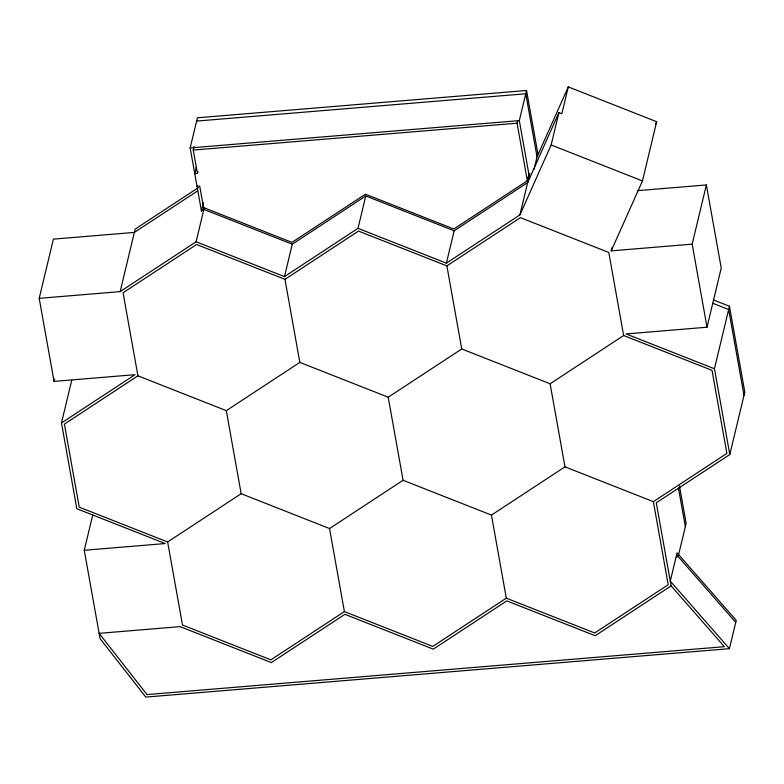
<?xml version="1.0" encoding="UTF-8"?>
<svg xmlns="http://www.w3.org/2000/svg" width="784" height="784" viewBox="0 0 784 784"><rect width="100%" height="100%" fill="white"/><g stroke="black" fill="none" stroke-linecap="round" stroke-linejoin="round"><path stroke-width="1.18" d="M729.424 648.662L670.281 581.13L677.072 552.838L736.215 620.369L729.424 648.662L145.785 697.094L100.068 638.627L84.26 550.28L165.218 543.557L76.832 508.738L61.485 422.939L135.015 374.683L54.057 381.406L39.2 298.341L53.41 239.13L134.368 232.417L197.676 190.865M54.057 381.406L54.625 379.035M61.485 422.939L71.726 380.309M39.2 298.341L120.148 291.619L135.152 229.124L198.47 187.572M84.26 550.28L92.796 514.755M637.5 190.659L706.374 184.946L692.164 244.147L611.206 250.87L642.449 180.928L656.669 121.716L568.282 86.906L561.844 113.749L558.923 112.592L527.681 182.535L454.161 230.79L365.775 195.971L292.256 244.226L203.869 209.406L201.449 211.004L190.159 147.921L197.401 117.796L526.544 90.483L537.834 153.556L533.963 169.687M196.353 167.1L194.765 173.676L197.441 173.45L193.256 150.077L194.099 146.588M197.441 173.45L197.97 171.265M201.449 211.004L203.409 202.831M120.148 291.619L196.098 241.776L204.35 207.437M196.098 241.776L284.484 276.595L292.256 244.226M284.484 276.595L358.004 228.34L365.775 195.971M358.004 228.34L446.39 263.159L454.161 230.79M527.681 182.535L517.068 123.206L517.626 120.883M529.612 178.203L519.312 120.609L526.544 90.483M528.357 177.086L529.21 173.529M528.583 178.321L529.719 173.578M446.39 263.159L519.91 214.904L528.632 178.595L528.308 176.812L527.367 180.761L453.838 229.006L365.462 194.197L291.922 242.383L203.546 207.564M519.91 214.904L551.152 144.962L558.923 112.592M611.206 250.87L612.059 247.313M671.133 585.873L595.183 635.716L506.797 600.897L433.278 649.152L344.891 614.333L271.372 662.588L180.075 626.622L99.127 633.345L147 694.585L724.377 646.673L671.133 585.873L656.277 502.809L729.796 454.553L714.449 368.745L626.063 333.935L707.021 327.212L721.231 268.01L706.374 184.946M714.449 368.745L729.453 306.25L713.587 300.007M678.523 555.082L686.137 523.379L679.463 486.06M729.796 454.553L744.8 392.059L729.453 306.25M568.282 86.906L537.04 156.849L525.76 93.766L196.608 121.089M655.679 123.941L656.669 121.716M137.925 375.83L64.406 424.085L79.262 507.15L167.639 541.969L241.168 493.714L329.545 528.534L403.074 480.278L491.45 515.098L564.98 466.843L653.356 501.662L726.876 453.407L712.019 370.342L623.643 335.523L550.113 383.778L461.737 348.958L388.217 397.214L299.831 362.394L226.311 410.649L137.925 375.83L123.068 292.765L196.588 244.52L284.974 279.329L358.494 231.084L446.88 265.894L520.4 217.648L608.786 252.458L623.643 335.523M653.356 501.662L668.213 584.727L594.693 632.972L506.307 598.163L432.788 646.408L344.401 611.598L270.882 659.844L182.505 625.034L167.639 541.969M190.159 147.921L519.312 120.609M193.256 150.077L517.068 123.206M197.019 186.259L199.695 186.033L203.869 209.406M551.152 144.962L642.449 180.928M712.803 303.29L728.659 309.543L744.006 395.352M735.745 622.349L676.602 554.807L677.023 557.189M692.164 244.147L707.021 327.212M678.454 488.138L685.343 526.662M550.113 383.778L564.98 466.843M446.88 265.894L461.737 348.958M491.45 515.098L506.307 598.163M388.217 397.214L403.074 480.278M284.974 279.329L299.831 362.394M329.545 528.534L344.401 611.598M226.311 410.649L241.168 493.714"/></g></svg>
